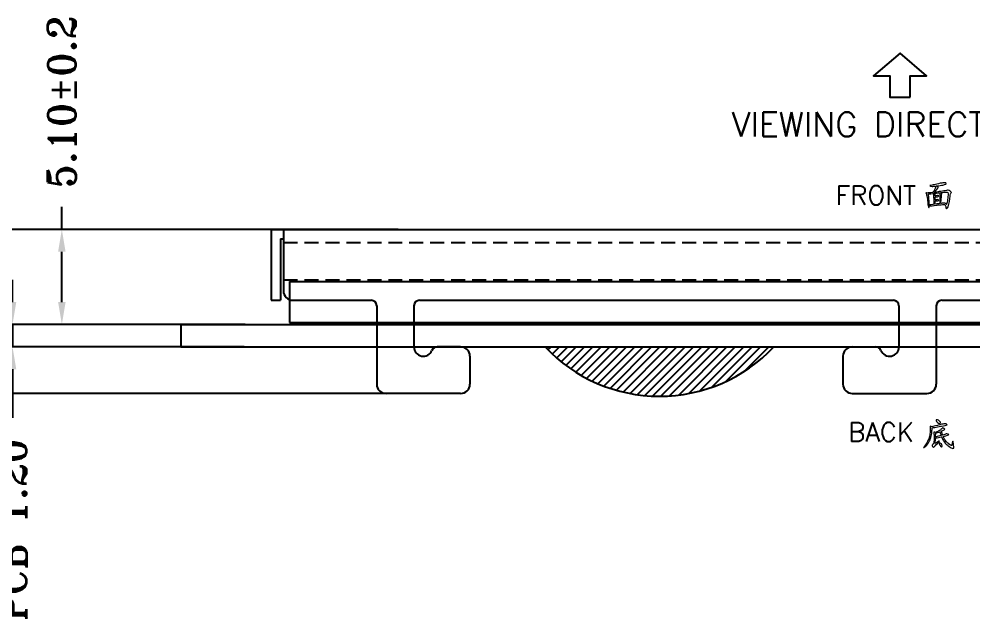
# Model space of a CAD drawing. Header units: millimetres. Extents: x 1251 to 1736, y 491 to 664.
# Drawn here: x 1302.2 to 1353.3, y 547.3 to 579.5 of the extents above; entities that cross this region are included whole.
import ezdxf
from ezdxf.enums import TextEntityAlignment as Align

# ---------------------------------------------------------------- set-up
doc = ezdxf.new("R2010")
doc.units = ezdxf.units.MM
doc.header["$LTSCALE"] = 3
doc.linetypes.add('HIDDEN', pattern=[0.375, 0.25, -0.125])
for name, color, linetype in [('BEZ', 170, 'Continuous'), ('BL', 2, 'Continuous'), ('DIM', 4, 'Continuous'), ('DWG', 7, 'Continuous'), ('PCB', 3, 'Continuous')]:
    doc.layers.add(name, color=color, linetype=linetype)
doc.styles.add('romans', font='romans.shx')
doc.styles.add('RT', font='ROMANT.SHX')
doc.dimstyles.new('ISO-25$0', dxfattribs={"dimtxt": 1.5, "dimasz": 1.2, "dimexe": 0.2, "dimexo": 0.3, "dimgap": 0.6, "dimtad": 0, "dimzin": 1, "dimdsep": 46, "dimtxsty": 'RT', "dimcen": 2.5, "dimadec": 0, "dimazin": 0, "dimtfac": 1, "dimtmove": 0, "dimatfit": 3, "dimfxl": 0.2, "dimarcsym": 0})

# ---------------------------------------------------------------- blocks, each defined once
blk = doc.blocks.new('*D9')
at = {"layer": 'Defpoints', "color": 0}
for p in [(1309.609, 563.09), (1301.818, 561.89), (1309.609, 561.89)]:
    blk.add_point(p, dxfattribs=at)
at = {"layer": 'DIM', "color": 0, "lineweight": -2}
for p, q in [((1301.818, 564.29), (1301.818, 565.49)), ((1309.309, 563.09), (1301.618, 563.09)), ((1301.818, 563.09), (1301.818, 561.89)), ((1309.309, 561.89), (1301.618, 561.89)), ((1301.818, 560.69), (1301.818, 558.094))]:
    blk.add_line(p, q, dxfattribs=at)
at = {"layer": 'DIM', "color": 0}
for points in [[(1301.618, 564.29), (1302.018, 564.29), (1301.818, 563.09)], [(1301.618, 560.69), (1302.018, 560.69), (1301.818, 561.89)]]:
    blk.add_solid(points, dxfattribs=at)
at = {"layer": 'DIM', "color": 0, "lineweight": 0, "insert": (1301.818, 552.065), "char_height": 1.5, "attachment_point": 5, "rotation": 90, "style": 'RT'}
blk.add_mtext('PCB 1.20', dxfattribs=at)
blk = doc.blocks.new('*D10')
at = {"layer": 'Defpoints', "color": 0}
for p in [(1304.463, 568.19), (1315.692, 568.19), (1314.584, 563.09)]:
    blk.add_point(p, dxfattribs=at)
at = {"layer": 'DIM', "color": 0, "lineweight": -2}
for p, q in [((1304.463, 568.19), (1304.463, 569.39)), ((1315.392, 568.19), (1304.263, 568.19)), ((1304.463, 564.29), (1304.463, 566.99)), ((1314.284, 563.09), (1304.263, 563.09))]:
    blk.add_line(p, q, dxfattribs=at)
at = {"layer": 'DIM', "color": 0}
for points in [[(1304.263, 566.99), (1304.663, 566.99), (1304.463, 568.19)], [(1304.263, 564.29), (1304.663, 564.29), (1304.463, 563.09)]]:
    blk.add_solid(points, dxfattribs=at)
at = {"layer": 'DIM', "color": 0, "lineweight": 0, "insert": (1304.463, 575.025), "char_height": 1.5, "attachment_point": 5, "rotation": 90, "style": 'RT'}
blk.add_mtext('5.10%%P0.2', dxfattribs=at)
blk = doc.blocks.new('*D11')
at = {"layer": 'Defpoints', "color": 0}
for p in [(1299.001, 568.19), (1314.537, 568.19), (1314.537, 561.89)]:
    blk.add_point(p, dxfattribs=at)
at = {"layer": 'DIM', "color": 0, "lineweight": -2}
for p, q in [((1299.001, 568.19), (1299.001, 569.39)), ((1314.237, 568.19), (1298.801, 568.19)), ((1299.001, 563.09), (1299.001, 566.99)), ((1314.237, 561.89), (1298.801, 561.89))]:
    blk.add_line(p, q, dxfattribs=at)
at = {"layer": 'DIM', "color": 0}
for points in [[(1298.801, 566.99), (1299.201, 566.99), (1299.001, 568.19)], [(1298.801, 563.09), (1299.201, 563.09), (1299.001, 561.89)]]:
    blk.add_solid(points, dxfattribs=at)
at = {"layer": 'DIM', "color": 0, "lineweight": 0, "insert": (1299.001, 575.025), "char_height": 1.5, "attachment_point": 5, "rotation": 90, "style": 'RT'}
blk.add_mtext('6.30%%P0.2', dxfattribs=at)
blk = doc.blocks.new('*D12')
at = {"layer": 'Defpoints', "color": 0}
for p in [(1295.596, 568.19), (1322.802, 568.19), (1322.802, 559.39)]:
    blk.add_point(p, dxfattribs=at)
at = {"layer": 'DIM', "color": 0, "lineweight": -2}
for p, q in [((1295.596, 568.19), (1295.596, 569.39)), ((1322.502, 568.19), (1295.396, 568.19)), ((1295.596, 560.59), (1295.596, 566.99)), ((1322.502, 559.39), (1295.396, 559.39))]:
    blk.add_line(p, q, dxfattribs=at)
at = {"layer": 'DIM', "color": 0}
for points in [[(1295.396, 566.99), (1295.796, 566.99), (1295.596, 568.19)], [(1295.396, 560.59), (1295.796, 560.59), (1295.596, 559.39)]]:
    blk.add_solid(points, dxfattribs=at)
at = {"layer": 'DIM', "color": 0, "lineweight": 0, "insert": (1295.596, 574.025), "char_height": 1.5, "attachment_point": 5, "rotation": 90, "style": 'RT'}
blk.add_mtext('9.0MAX', dxfattribs=at)

msp = doc.modelspace()

# ---------------------------------------------------------------- hatches: boundary and pattern name
h = msp.add_hatch()
h.set_pattern_fill('ANSI31', color=6, scale=0.1, style=0)
h.set_pattern_definition([(45, (1307.51035, 454.29518), (-0.2245064, 0.2245064), [])])
h.paths.add_polyline_path([(1342.632, 561.89), (1330.368, 561.89, 0.43177)])

# ---------------------------------------------------------------- linework, layer by layer
at = {"linetype": 'HIDDEN'}
for p, q in [((1316.342, 567.49), (1316.342, 565.49)), ((1316.342, 567.49), (1381.342, 567.49)), ((1316.342, 565.49), (1381.342, 565.49))]:
    msp.add_line(p, q, dxfattribs=at)
at = {"color": 0, "lineweight": 0}
for points in [[(1351.515, 569.504), (1351.572, 569.51), (1351.606, 569.511), (1351.672, 569.514), (1351.74, 569.515), (1351.801, 569.516), (1351.82, 569.482), (1351.849, 569.418), (1351.862, 569.365), (1351.865, 569.341), (1351.89, 569.296), (1351.938, 569.337), (1351.946, 569.348), (1351.977, 569.401), (1352.007, 569.475), (1352.007, 569.475), (1352.025, 569.54), (1352.041, 569.607), (1352.055, 569.675), (1352.061, 569.721), (1352.068, 569.784), (1352.076, 569.856), (1352.083, 569.937), (1352.094, 570.028), (1352.11, 570.093), (1352.131, 570.124), (1352.159, 570.158), (1352.146, 570.183), (1352.083, 570.241), (1352.029, 570.275), (1351.986, 570.296), (1351.938, 570.283), (1351.898, 570.267), (1351.821, 570.255), (1351.794, 570.253), (1351.742, 570.247), (1351.676, 570.238), (1351.596, 570.227), (1351.503, 570.213), (1351.445, 570.204), (1351.367, 570.191), (1351.296, 570.181), (1351.23, 570.172), (1351.227, 570.171), (1351.261, 570.2), (1351.279, 570.217), (1351.323, 570.264), (1351.379, 570.324), (1351.379, 570.325), (1351.435, 570.393), (1351.454, 570.434), (1351.45, 570.45), (1351.392, 570.497), (1351.363, 570.511), (1351.335, 570.514), (1351.413, 570.524), (1351.462, 570.531), (1351.549, 570.542), (1351.624, 570.554), (1351.689, 570.565), (1351.743, 570.576), (1351.786, 570.586), (1351.849, 570.608), (1351.883, 570.634), (1351.848, 570.676), (1351.817, 570.684), (1351.745, 570.689), (1351.738, 570.689), (1351.696, 570.685), (1351.636, 570.674), (1351.557, 570.657), (1351.462, 570.634), (1351.458, 570.634), (1351.375, 570.614), (1351.299, 570.597), (1351.233, 570.583), (1351.174, 570.572), (1351.123, 570.565), (1351.033, 570.549), (1350.999, 570.538), (1351.047, 570.51), (1351.052, 570.508), (1351.116, 570.489), (1351.122, 570.49), (1351.157, 570.493), (1351.216, 570.5), (1351.302, 570.51), (1351.311, 570.511), (1351.316, 570.476), (1351.32, 570.462), (1351.311, 570.43), (1351.288, 570.381), (1351.253, 570.315), (1351.205, 570.232), (1351.163, 570.163), (1351.116, 570.158), (1351.052, 570.15), (1350.98, 570.143), (1350.914, 570.139), (1350.882, 570.138), (1350.827, 570.148), (1350.791, 570.145), (1350.789, 570.141), (1350.812, 570.083), (1350.814, 570.079), (1350.827, 570.042), (1350.84, 569.984), (1350.854, 569.906), (1350.867, 569.807), (1350.875, 569.723), (1350.883, 569.645), (1350.889, 569.576), (1350.896, 569.518), (1350.902, 569.469), (1350.918, 569.388), (1350.943, 569.358), (1350.955, 569.367), (1350.967, 569.418), (1350.968, 569.442), (1350.979, 569.443), (1351.042, 569.448), (1351.12, 569.457), (1351.212, 569.469), (1351.234, 569.471), (1351.312, 569.481), (1351.384, 569.489), (1351.452, 569.497)], [(1351.048, 569.512), (1350.971, 569.502), (1350.971, 569.516), (1350.971, 569.531), (1350.967, 569.594), (1350.963, 569.66), (1350.957, 569.729), (1350.951, 569.801), (1350.943, 569.875), (1350.936, 569.949), (1350.929, 570.03), (1350.925, 570.084), (1350.935, 570.085), (1351.05, 570.099), (1351.157, 570.112), (1351.188, 570.116), (1351.193, 570.036), (1351.197, 569.957), (1351.201, 569.881), (1351.205, 569.809), (1351.208, 569.742), (1351.21, 569.678), (1351.211, 569.618), (1351.212, 569.562), (1351.212, 569.533), (1351.165, 569.527)], [(1351.456, 569.563), (1351.369, 569.552), (1351.275, 569.54), (1351.277, 569.649), (1351.277, 569.71), (1351.279, 569.71), (1351.35, 569.714), (1351.413, 569.724), (1351.422, 569.726), (1351.475, 569.751), (1351.448, 569.778), (1351.406, 569.786), (1351.358, 569.778), (1351.332, 569.771), (1351.279, 569.767), (1351.279, 569.845), (1351.28, 569.92), (1351.28, 569.932), (1351.355, 569.934), (1351.416, 569.941), (1351.448, 569.951), (1351.475, 569.993), (1351.441, 570.007), (1351.408, 570.004), (1351.33, 569.993), (1351.281, 569.981), (1351.281, 570.024), (1351.282, 570.054), (1351.282, 570.069), (1351.256, 570.102), (1351.229, 570.12), (1351.256, 570.124), (1351.348, 570.135), (1351.433, 570.144), (1351.509, 570.153), (1351.53, 570.155), (1351.53, 569.571)], [(1351.777, 569.594), (1351.747, 569.592), (1351.709, 569.589), (1351.66, 569.585), (1351.602, 569.579), (1351.588, 569.577), (1351.592, 569.64), (1351.598, 569.723), (1351.605, 569.796), (1351.61, 569.86), (1351.615, 569.914), (1351.621, 569.958), (1351.621, 569.962), (1351.632, 570.052), (1351.641, 570.096), (1351.64, 570.101), (1351.607, 570.136), (1351.574, 570.16), (1351.579, 570.161), (1351.641, 570.168), (1351.696, 570.173), (1351.742, 570.177), (1351.782, 570.181), (1351.814, 570.184), (1351.838, 570.185), (1351.855, 570.186), (1351.919, 570.184), (1351.966, 570.172), (1351.97, 570.162), (1351.98, 570.089), (1351.979, 570.071), (1351.976, 570.018), (1351.969, 569.946), (1351.959, 569.854), (1351.951, 569.793), (1351.939, 569.723), (1351.925, 569.656), (1351.908, 569.591), (1351.89, 569.531), (1351.872, 569.531), (1351.853, 569.557), (1351.807, 569.593), (1351.796, 569.594)], [(1351.333, 557.979), (1351.333, 557.937), (1351.356, 557.894), (1351.416, 557.841), (1351.466, 557.804), (1351.513, 557.779), (1351.561, 557.793), (1351.575, 557.834), (1351.569, 557.855), (1351.52, 557.917), (1351.467, 557.958), (1351.409, 557.979), (1351.396, 557.98)], [(1351.008, 557.599), (1351.02, 557.557), (1351.024, 557.49), (1351.023, 557.399), (1351.021, 557.379), (1351.013, 557.307), (1351.004, 557.238), (1350.993, 557.172), (1350.981, 557.109), (1350.976, 557.09), (1350.959, 557.028), (1350.937, 556.965), (1350.91, 556.9), (1350.878, 556.833), (1350.871, 556.821), (1350.834, 556.753), (1350.799, 556.692), (1350.762, 556.639), (1350.725, 556.592), (1350.672, 556.521), (1350.657, 556.489), (1350.676, 556.495), (1350.753, 556.544), (1350.794, 556.579), (1350.837, 556.626), (1350.881, 556.683), (1350.926, 556.751), (1350.948, 556.787), (1350.982, 556.85), (1351.012, 556.912), (1351.037, 556.973), (1351.057, 557.033), (1351.059, 557.039), (1351.074, 557.105), (1351.087, 557.171), (1351.097, 557.239), (1351.105, 557.309), (1351.107, 557.332), (1351.112, 557.4), (1351.116, 557.468), (1351.118, 557.536), (1351.118, 557.549), (1351.145, 557.553), (1351.199, 557.563), (1351.26, 557.573), (1351.33, 557.585), (1351.406, 557.6), (1351.49, 557.616), (1351.582, 557.634), (1351.628, 557.642), (1351.737, 557.663), (1351.821, 557.681), (1351.882, 557.695), (1351.92, 557.708), (1351.934, 557.717), (1351.9, 557.751), (1351.867, 557.763), (1351.796, 557.772), (1351.785, 557.771), (1351.746, 557.767), (1351.691, 557.755), (1351.622, 557.739), (1351.537, 557.717), (1351.437, 557.689), (1351.405, 557.68), (1351.307, 557.653), (1351.226, 557.633), (1351.161, 557.618), (1351.114, 557.609), (1351.112, 557.609), (1351.069, 557.627), (1351.016, 557.641)], [(1351.481, 556.829), (1351.402, 556.778), (1351.401, 556.777), (1351.322, 556.725), (1351.292, 556.716), (1351.287, 556.728), (1351.288, 556.785), (1351.299, 556.889), (1351.303, 556.943), (1351.307, 557.005), (1351.307, 557.005), (1351.325, 557.008), (1351.397, 557.02), (1351.467, 557.033), (1351.535, 557.046), (1351.601, 557.061), (1351.627, 557.067), (1351.634, 557.05), (1351.659, 556.992), (1351.685, 556.939), (1351.709, 556.894), (1351.734, 556.854), (1351.743, 556.841), (1351.785, 556.785), (1351.828, 556.732), (1351.876, 556.682), (1351.924, 556.636), (1351.976, 556.592), (1352.026, 556.553), (1352.089, 556.51), (1352.144, 556.479), (1352.19, 556.461), (1352.23, 556.451), (1352.287, 556.454), (1352.289, 556.455), (1352.293, 556.509), (1352.282, 556.548), (1352.269, 556.614), (1352.259, 556.703), (1352.257, 556.723), (1352.244, 556.811), (1352.231, 556.841), (1352.219, 556.813), (1352.204, 556.723), (1352.186, 556.636), (1352.169, 556.599), (1352.156, 556.6), (1352.106, 556.625), (1352.024, 556.682), (1352.017, 556.686), (1351.968, 556.725), (1351.92, 556.769), (1351.874, 556.82), (1351.83, 556.875), (1351.789, 556.937), (1351.76, 556.984), (1351.724, 557.05), (1351.707, 557.087), (1351.728, 557.092), (1351.789, 557.109), (1351.859, 557.129), (1351.947, 557.155), (1352, 557.174), (1352.017, 557.185), (1351.976, 557.22), (1351.913, 557.234), (1351.906, 557.233), (1351.866, 557.222), (1351.795, 557.2), (1351.692, 557.165), (1351.678, 557.16), (1351.673, 557.172), (1351.658, 557.227), (1351.652, 557.247), (1351.628, 557.328), (1351.617, 557.369), (1351.662, 557.388), (1351.7, 557.406), (1351.775, 557.446), (1351.803, 557.475), (1351.802, 557.481), (1351.748, 557.523), (1351.731, 557.532), (1351.672, 557.551), (1351.651, 557.523), (1351.645, 557.506), (1351.596, 557.455), (1351.594, 557.453), (1351.563, 557.433), (1351.517, 557.408), (1351.455, 557.376), (1351.378, 557.339), (1351.298, 557.302), (1351.267, 557.315), (1351.216, 557.323), (1351.209, 557.268), (1351.216, 557.236), (1351.224, 557.171), (1351.229, 557.082), (1351.229, 557.02), (1351.227, 556.95), (1351.222, 556.883), (1351.216, 556.82), (1351.209, 556.782), (1351.187, 556.71), (1351.161, 556.668), (1351.156, 556.664), (1351.119, 556.613), (1351.119, 556.612), (1351.147, 556.551), (1351.15, 556.544), (1351.195, 556.502), (1351.244, 556.544), (1351.246, 556.548), (1351.277, 556.583), (1351.326, 556.632), (1351.396, 556.695), (1351.454, 556.75), (1351.501, 556.803), (1351.513, 556.833), (1351.513, 556.835)], [(1351.332, 557.063), (1351.309, 557.058), (1351.309, 557.071), (1351.311, 557.142), (1351.313, 557.217), (1351.313, 557.263), (1351.327, 557.268), (1351.414, 557.296), (1351.491, 557.322), (1351.534, 557.338), (1351.556, 557.264), (1351.583, 557.187), (1351.601, 557.135), (1351.598, 557.134), (1351.532, 557.115), (1351.466, 557.097), (1351.399, 557.079)], [(1351.501, 556.707), (1351.541, 556.627), (1351.587, 556.55), (1351.617, 556.523), (1351.644, 556.53), (1351.658, 556.578), (1351.657, 556.593), (1351.638, 556.661), (1351.62, 556.686), (1351.561, 556.723), (1351.499, 556.737)]]:
    msp.add_lwpolyline(points, close=True, dxfattribs=at)
at = {"color": 6}
msp.add_arc((1336.5, 567.667), 8.425, 223.2936, 316.7064, dxfattribs=at)
at = {"layer": 'BEZ', "color": 5}
for p, q in [((1315.692, 568.19), (1315.692, 564.39)), ((1315.692, 568.19), (1381.992, 568.19)), ((1316.342, 568.19), (1316.342, 564.89)), ((1316.192, 567.69), (1316.342, 567.69)), ((1316.192, 567.69), (1316.192, 564.39)), ((1315.692, 564.39), (1316.192, 564.39)), ((1316.842, 564.39), (1321.042, 564.39)), ((1321.342, 564.09), (1321.342, 559.89)), ((1323.342, 564.09), (1323.342, 561.89)), ((1323.642, 564.39), (1349.042, 564.39)), ((1349.342, 564.09), (1349.342, 561.89)), ((1351.342, 564.09), (1351.342, 559.89)), ((1351.642, 564.39), (1374.042, 564.39)), ((1325.842, 561.89), (1324.584, 561.89)), ((1346.842, 561.89), (1348.1, 561.89)), ((1326.342, 561.39), (1326.342, 559.89)), ((1346.342, 561.39), (1346.342, 559.89)), ((1325.842, 559.39), (1321.842, 559.39)), ((1346.842, 559.39), (1350.842, 559.39))]:
    msp.add_line(p, q, dxfattribs=at)
for centre, radius, start, end in [((1316.842, 564.89), 0.5, 180, 270), ((1321.042, 564.09), 0.3, 0, 90), ((1323.642, 564.09), 0.3, 90, 180), ((1349.042, 564.09), 0.3, 0, 90), ((1351.642, 564.09), 0.3, 90, 180), ((1323.842, 561.89), 0.5, 180, 337.9757), ((1324.584, 561.59), 0.3, 90, 157.9757), ((1325.842, 561.39), 0.5, 0, 90), ((1346.842, 561.39), 0.5, 90, 180), ((1348.1, 561.59), 0.3, 22.0243, 90), ((1348.842, 561.89), 0.5, 202.0243, 0), ((1321.842, 559.89), 0.5, 180, 270), ((1325.842, 559.89), 0.5, 270, 0), ((1346.842, 559.89), 0.5, 180, 270), ((1350.842, 559.89), 0.5, 270, 0)]:
    msp.add_arc(centre, radius, start, end, dxfattribs=at)
at = {"layer": 'BL'}
for p, q in [((1316.672, 565.39), (1316.672, 563.19)), ((1316.672, 565.39), (1387.332, 565.39)), ((1316.672, 563.19), (1387.332, 563.19))]:
    msp.add_line(p, q, dxfattribs=at)
at = {"layer": 'DWG', "ltscale": 0.2}
msp.add_lwpolyline([(1349.948, 575.269), (1349.948, 576.411), (1350.813, 576.411), (1349.399, 577.632), (1347.985, 576.411), (1348.85, 576.411), (1348.85, 575.269)], close=True, dxfattribs=at)
at = {"layer": 'PCB'}
for p, q in [((1310.842, 563.09), (1390.842, 563.09)), ((1310.842, 563.09), (1310.842, 561.89)), ((1310.842, 561.89), (1390.842, 561.89))]:
    msp.add_line(p, q, dxfattribs=at)

# ---------------------------------------------------------------- texts
at = {"color": 0, "lineweight": 0, "style": 'romans'}
for s, p in [('FRONT', (1348.102, 570.012)), ('BACK', (1348.382, 557.328))]:
    msp.add_text(s, height=1.0124, dxfattribs=at).set_placement(p, align=Align.MIDDLE)
at = {"layer": 'DWG', "ltscale": 0.2, "style": 'romans'}
msp.add_text('VIEWING DIRECTION', height=1.31027, dxfattribs=at).set_placement((1340.374, 573.16))

# ---------------------------------------------------------------- dimensions: what is measured, and where the dimension line sits
at = {"layer": 'DIM', "lineweight": 0}
for base, p1, p2, text, picture, middle in [((1299.001, 568.19), (1314.537, 561.89), (1314.537, 568.19), '<>%%P0.2', '*D11', (1299.001, 575.025)), ((1301.818, 561.89), (1309.609, 563.09), (1309.609, 561.89), 'PCB <>', '*D9', (1301.818, 552.065))]:
    dim = msp.add_linear_dim(base=base, p1=p1, p2=p2, angle=90, text=text, dimstyle='ISO-25$0', override={"dimfxl": 1.25}, dxfattribs=at)
    dim.commit()
    dim.dimension.update_dxf_attribs({"geometry": picture, "text_midpoint": middle, "dimtype": 160})
for base, p1, p2, text, picture, middle in [((1304.463, 568.19), (1314.584, 563.09), (1315.692, 568.19), '<>%%P0.2', '*D10', (1304.463, 575.025)), ((1295.596, 568.19), (1322.802, 559.39), (1322.802, 568.19), '9.0MAX', '*D12', (1295.596, 574.025))]:
    dim = msp.add_linear_dim(base=base, p1=p1, p2=p2, angle=90, text=text, dimstyle='ISO-25$0', override={"dimfxl": 1.25}, dxfattribs=at)
    dim.commit()
    dim.dimension.update_dxf_attribs({"geometry": picture, "text_midpoint": middle})

doc.saveas('drawing.dxf')
